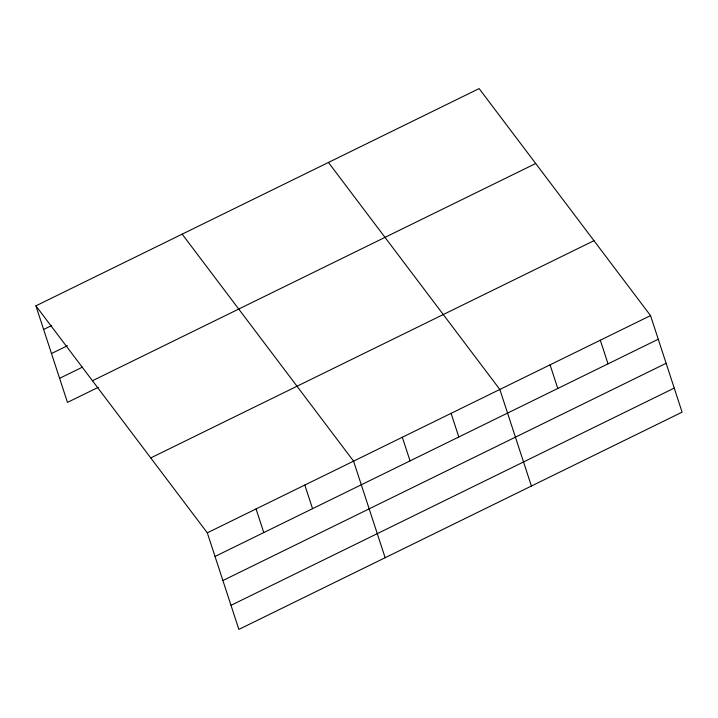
<?xml version="1.0" encoding="UTF-8"?>
<svg xmlns="http://www.w3.org/2000/svg" width="718" height="718" viewBox="0 0 718 718"><rect width="100%" height="100%" fill="white"/><g stroke="black" fill="none" stroke-linecap="round" stroke-linejoin="round"><path stroke-width="1.08" d="M35.9 305.841L479.13 88.592L650.535 315.597L682.1 412.159L238.87 629.408L207.305 532.837L35.9 305.841L67.465 402.403L98.312 387.289M43.627 329.472L51.588 325.568M51.49 353.534L67.411 345.735M59.594 378.332L82.48 367.122M92.46 380.746L535.691 163.507M150.744 457.931L593.974 240.683M207.305 532.837L650.535 315.597M215.032 556.468L658.262 339.228M222.903 580.539L666.125 363.299M231.008 605.337L674.229 388.097M328.431 162.456L499.836 389.461L531.401 486.023M182.166 234.149L353.57 461.144L385.135 557.715M600.302 340.215L608.029 363.846M550.069 364.834L557.796 388.465M451.084 413.353L458.811 436.984M402.331 437.253L410.05 460.884M304.818 485.045L312.545 508.676M256.066 508.945L263.784 532.577"/></g></svg>
